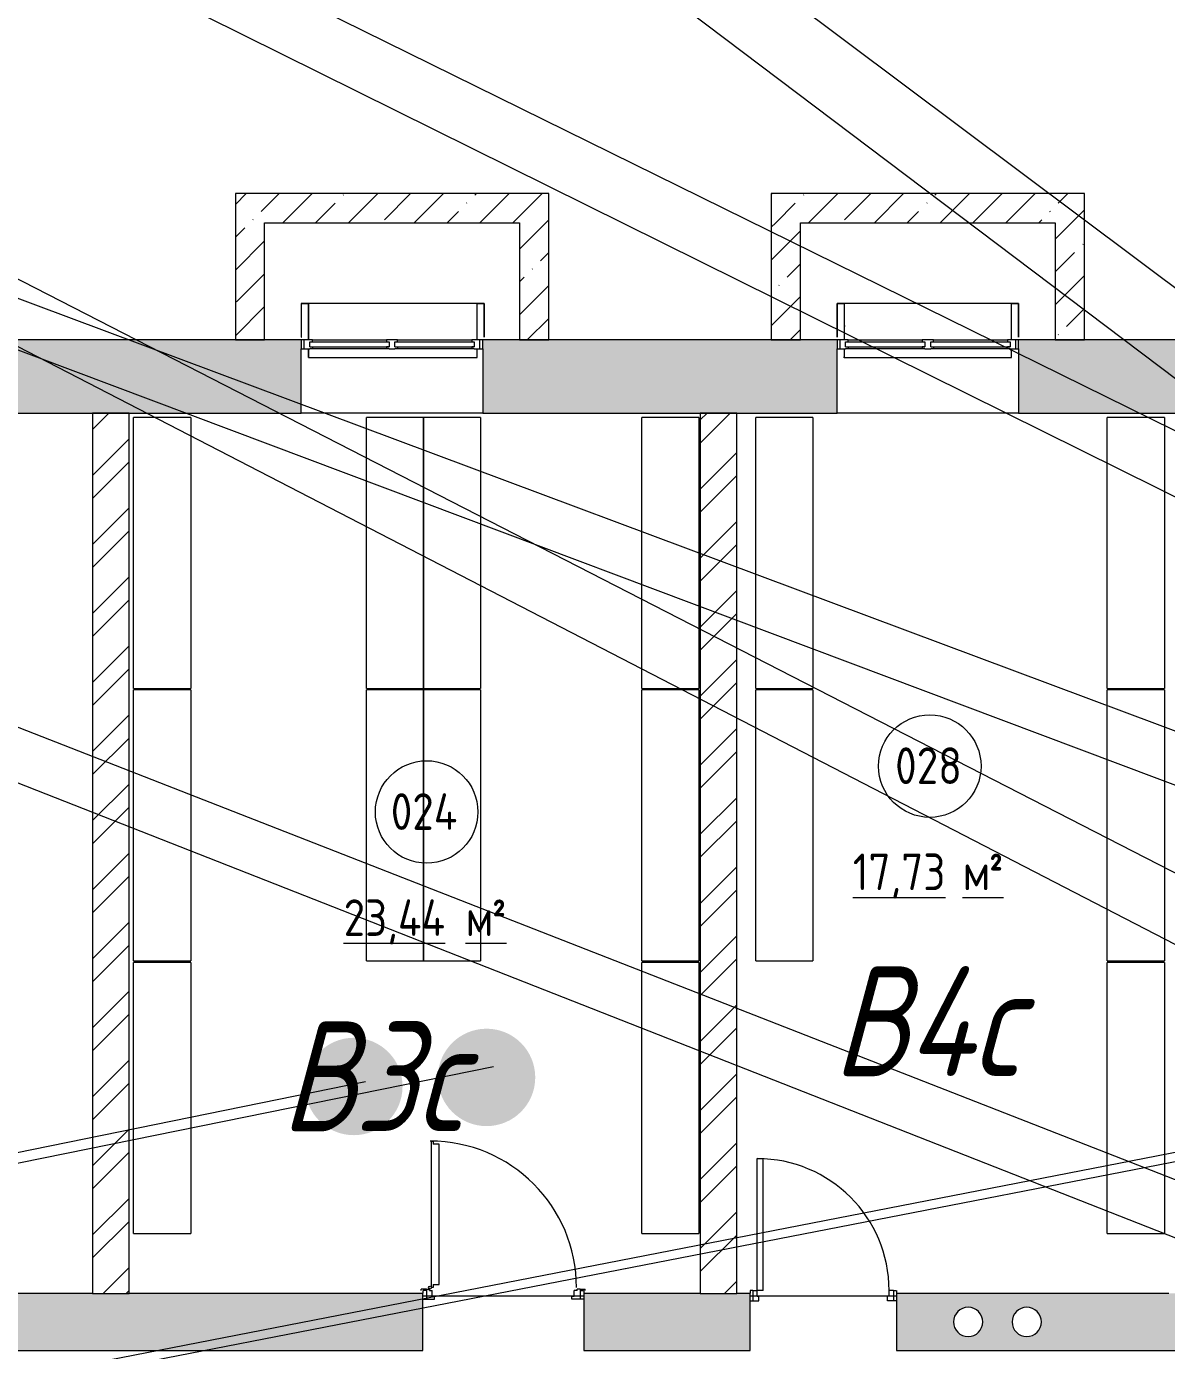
# Model space of a CAD drawing. Header units: millimetres. Extents: x -515342 to 330399, y -224905 to 507333.
# Drawn here: x -312460 to -304673, y -176269 to -167229 of the extents above; entities that cross this region are included whole.
import ezdxf

# ---------------------------------------------------------------- set-up
doc = ezdxf.new("R2010")
doc.units = ezdxf.units.MM
doc.linetypes.add('ASVP_Невидимые', pattern=[5, 3, -2])
doc.layers.get('0').update_dxf_attribs({"lineweight": 0})
for name, color, linetype, lineweight in [('_ Окна', 7, 'Continuous', 0), ('Витраж', 7, 'Continuous', 0), ('Двери', 7, 'Continuous', 0), ('Марки помещений', 7, 'Continuous', 0), ('Мебель', 7, 'Continuous', 0), ('Окна', 7, 'Continuous', 0), ('Перекрытие', 7, 'Continuous', 0), ('Стены внутренние', 7, 'Continuous', 0), ('Стены несущие', 7, 'Continuous', 0), ('Стены перегородки', 7, 'Continuous', 0), ('Стены штриховка', 7, 'Continuous', 0), ('экспертиза ДУ', 1, 'Continuous', 0), ('экспертиза категории', 1, 'Continuous', 0)]:
    doc.layers.add(name, color=color, linetype=linetype, lineweight=lineweight)
doc.styles.add('GOST Common_1', font='', dxfattribs={"width": 0.9, "height": 250})
doc.styles.add('GOST Common_2', font='', dxfattribs={"width": 0.9, "height": 250})
doc.styles.add('mytext', font='isocpeur.ttf', dxfattribs={"width": 0.8, "oblique": 14.999978})
doc.styles.get('GOST Common_1').set_extended_font_data('GOST Common')
doc.styles.get('GOST Common_2').set_extended_font_data('GOST Common')
pattern_1 = [(45, (-373662.94, -185274.45), (-224.5064, 224.5064), []), (45, (-373438.43, -185274.45), (-224.5064, 224.5064), [396.875, -79.375, 3.353, -76.022])]
pattern_2 = [(45, (-373662.94, -185274.45), (-235.7317, 235.7317), []), (45, (-373505.78, -185274.45), (-235.7317, 235.7317), [])]

# ---------------------------------------------------------------- blocks, each defined once
blk = doc.blocks.new('Окно_ПВХ_2Створки - АР_Окно_ОП_1200_h_х1300_2ст-10166593-О_АР_П_-1_-3_000_План -1 этажа')
at = {"layer": '_ Окна'}
for p, q in [((-544, 250), (-620, 250)), ((-620, 250), (-620, 190)), ((-620, 190), (-562, 190)), ((-600, 190), (-600, 250)), ((-562, 204), (-562, 236)), ((-562, 236), (-544, 236)), ((-562, 204), (-20, 204)), ((-562, 204), (-544, 204)), ((-544, 190), (-562, 190)), ((-544, 236), (-544, 250)), ((-544, 236), (-38, 236)), ((-544, 204), (-544, 190)), ((38, 250), (-38, 250)), ((-38, 250), (-38, 236)), ((-38, 236), (-20, 236)), ((-38, 204), (-38, 190)), ((-20, 204), (-38, 204)), ((-20, 190), (-38, 190)), ((-20, 236), (-20, 204)), ((-20, 190), (20, 190)), ((20, 204), (20, 236)), ((20, 236), (38, 236)), ((20, 204), (562, 204)), ((20, 204), (38, 204)), ((38, 190), (20, 190)), ((38, 236), (38, 250)), ((38, 236), (544, 236)), ((38, 204), (38, 190)), ((544, 250), (544, 236)), ((620, 250), (544, 250)), ((544, 236), (562, 236)), ((544, 204), (544, 190)), ((562, 204), (544, 204)), ((562, 190), (544, 190)), ((562, 236), (562, 204)), ((562, 190), (620, 190)), ((600, 190), (600, 250)), ((620, 190), (620, 250))]:
    blk.add_line(p, q, dxfattribs=at)
at = {"layer": 'Окна'}
for p, q in [((-544, 250), (-38, 250)), ((-38, 190), (-544, 190)), ((38, 250), (544, 250)), ((544, 190), (38, 190))]:
    blk.add_line(p, q, dxfattribs=at)
blk = doc.blocks.new('Прямоугольный импост - АР_Откос_Металлический_50х370 Серый Левый-10167541-О_АР_П_-1_-3_000_План -1 этажа')
at = {"layer": 'Витраж'}
for p, q in [((64279.9, 16154), (63129.9, 16154)), ((63129.9, 15784), (64279.9, 15784))]:
    blk.add_line(p, q, dxfattribs=at)
blk = doc.blocks.new('Прямоугольный импост - АР_Откос_Металлический_50х330 Серый Правый-V19-О_АР_П_-1_-3_000_План -1 этажа')
at = {"layer": 'Витраж'}
h = blk.add_hatch(dxfattribs=at)
h.set_pattern_fill('FP_30', color=256, style=0, pattern_type=2)
h.set_pattern_definition([(315, (-64329.9, 16114), (106.06602, 106.06602), [])])
h.paths.add_polyline_path([(-50, 330), (-49, 330), (-50, 269)])
h.paths.add_polyline_path([(-50, 209), (-49, 209), (-49, -39), (-1, -39), (0, -40), (-50, -40)])
at = {"layer": 'Витраж', "lineweight": 18}
for p, q in [((-50, 269), (-50, 330)), ((-50, 330), (-49, 330)), ((-49, 330), (-49, 269)), ((-50, -40), (-50, 209)), ((-49, 209), (-49, -39)), ((-1, -39), (-1, 190)), ((-1, 190), (0, 190)), ((0, 190), (0, -40)), ((0, -40), (-50, -40)), ((-49, -39), (-1, -39))]:
    blk.add_line(p, q, dxfattribs=at)
blk = doc.blocks.new('Прямоугольный импост - АР_Откос_Металлический_50х370 Серый Левый-V20-О_АР_П_-1_-3_000_План -1 этажа')
at = {"layer": 'Витраж'}
h = blk.add_hatch(dxfattribs=at)
h.set_pattern_fill('FP_31', color=256, style=0, pattern_type=2)
h.set_pattern_definition([(225, (63079.9, 16114), (106.066, -106.066), [])])
h.paths.add_polyline_path([(-49, 330), (-50, 330), (-49, 269)])
h.paths.add_polyline_path([(-50, 209), (-50, -40), (0, -40), (-1, -39), (-49, -39), (-49.7, 209)])
at = {"layer": 'Витраж', "lineweight": 18}
for p, q in [((-50, 330), (-50, 269)), ((-49, 330), (-50, 330)), ((-49, 269), (-49, 330)), ((-50, 209), (-50, -40)), ((-49, -39), (-49, 209)), ((0, 190), (-1, 190)), ((-1, 190), (-1, -39)), ((0, -40), (0, 190)), ((-50, -40), (0, -40)), ((-1, -39), (-49, -39))]:
    blk.add_line(p, q, dxfattribs=at)
blk = doc.blocks.new('Прямоугольный импост - АР_Откос_Металлический_50х370 Серый Левый-10167312-О_АР_П_-1_-3_000_План -1 этажа')
at = {"layer": 'Витраж'}
for p, q in [((18798.1, 2596), (17658.1, 2596)), ((17658.1, 2226), (18798.1, 2226))]:
    blk.add_line(p, q, dxfattribs=at)
blk = doc.blocks.new('Прямоугольный импост - АР_Откос_Металлический_50х330 Серый Правый-V21-О_АР_П_-1_-3_000_План -1 этажа')
at = {"layer": 'Витраж'}
h = blk.add_hatch(dxfattribs=at)
h.set_pattern_fill('FP_32', color=256, style=0, pattern_type=2)
h.set_pattern_definition([(315, (-67979.9, 16114), (106.06602, 106.06602), [])])
h.paths.add_polyline_path([(-50, 330), (-49, 330), (-50, 269)])
h.paths.add_polyline_path([(-50, 209), (-49, 209), (-49, -39), (-1, -39), (0, -40), (-50, -40)])
at = {"layer": 'Витраж', "lineweight": 18}
for p, q in [((-50, 269), (-50, 330)), ((-50, 330), (-49, 330)), ((-49, 330), (-49, 269)), ((-50, -40), (-50, 209)), ((-49, 209), (-49, -39)), ((-1, -39), (-1, 190)), ((-1, 190), (0, 190)), ((0, 190), (0, -40)), ((0, -40), (-50, -40)), ((-49, -39), (-1, -39))]:
    blk.add_line(p, q, dxfattribs=at)
blk = doc.blocks.new('Прямоугольный импост - АР_Откос_Металлический_50х370 Серый Левый-V22-О_АР_П_-1_-3_000_План -1 этажа')
at = {"layer": 'Витраж'}
h = blk.add_hatch(dxfattribs=at)
h.set_pattern_fill('FP_33', color=256, style=0, pattern_type=2)
h.set_pattern_definition([(225, (66739.9, 16114), (106.06602, -106.06602), [])])
h.paths.add_polyline_path([(-49, 330), (-50, 330), (-49, 269)])
h.paths.add_polyline_path([(-50, 209), (-50, -40), (0, -40), (-1, -39), (-49, -39), (-49.7, 209)])
at = {"layer": 'Витраж', "lineweight": 18}
for p, q in [((-50, 330), (-50, 269)), ((-49, 330), (-50, 330)), ((-49, 269), (-49, 330)), ((-50, 209), (-50, -40)), ((-49, -39), (-49, 209)), ((0, 190), (-1, 190)), ((-1, 190), (-1, -39)), ((0, -40), (0, 190)), ((-50, -40), (0, -40)), ((-1, -39), (-49, -39))]:
    blk.add_line(p, q, dxfattribs=at)
blk = doc.blocks.new('СД_Люблино_Фасады_rvt-1-О_АР_П_-1_-3_000_План -1 этажа')
at = {"layer": 'Стены внутренние'}
h = blk.add_hatch(dxfattribs=at)
h.set_pattern_fill('FP_1', color=256, style=0, pattern_type=2)
h.set_pattern_definition([(45, (0, 0), (-224.5064, 224.5064), []), (45, (224.5, 0), (-224.5064, 224.5064), [396.875, -79.375, 3.353, -76.022])])
h.paths.add_polyline_path([(101935, 15405), (101935, 15905), (82614.9, 15905), (82614.9, 15405), (101545, 15405)])
h.paths.add_polyline_path([(81374.9, 15405), (81374.9, 15905), (75274.9, 15905), (75274.9, 15405), (80820.1, 15405)])
h.paths.add_polyline_path([(73790.4, 15405), (74034.9, 15405), (74034.9, 15905), (67979.9, 15905), (67979.9, 15405), (70321.1, 15405)])
h.paths.add_polyline_path([(66739.9, 15405), (66739.9, 15905), (64319.9, 15905), (64319.9, 15405), (66185.1, 15405)])
h.paths.add_polyline_path([(63079.9, 15405), (63079.9, 15905), (59834.9, 15905), (59834.9, 15405), (62525.1, 15405)])
h.paths.add_polyline_path([(58594.9, 15405), (58594.9, 15905), (56294.9, 15905), (56294.9, 15405), (58178.4, 15405)])
h.paths.add_polyline_path([(55054.9, 15405), (55054.9, 15905), (46676.4, 15905), (46676.4, 15405), (54709.1, 15405)])
h.paths.add_polyline_path([(45168.5, 15405), (45436.4, 15405), (45436.4, 15905), (34796.4, 15905), (34796.4, 15405), (45120, 15405)])
h.paths.add_polyline_path([(33556.4, 15405), (33556.4, 15905), (27516.4, 15905), (27516.4, 15405), (33475, 15405)])
h.paths.add_polyline_path([(26141.7, 15405), (26276.4, 15405), (26276.4, 15905), (20376.4, 15905), (20376.4, 15405), (26087.2, 15405)])
h.paths.add_polyline_path([(19136.4, 15405), (19136.4, 15905), (6136.4, 15905), (6136.4, 15405), (18755, 15405)])
h.paths.add_polyline_path([(4896.4, 15405), (4896.4, 15905), (2925, 15905), (2925, 15405), (4735, 15405)])
h.paths.add_polyline_path([(1375, 15405), (1375, 15905), (-305, 15905), (-305, 15405), (934.6, 15405)])
for p, q in [((64319.9, 15405), (63079.9, 15405)), ((67979.9, 15405), (66739.9, 15405))]:
    blk.add_line(p, q, dxfattribs=at)
at = {"layer": 'Стены несущие'}
for p, q in [((63079.9, 15905), (59834.9, 15905)), ((63079.9, 15405), (63079.9, 15845)), ((66739.9, 15905), (64319.9, 15905)), ((64319.9, 15845), (64319.9, 15405)), ((66739.9, 15405), (66739.9, 15845)), ((74034.9, 15905), (67979.9, 15905)), ((67979.9, 15845), (67979.9, 15405)), ((59834.9, 15405), (63079.9, 15405)), ((64319.9, 15405), (66739.9, 15405)), ((67979.9, 15405), (74034.9, 15405))]:
    blk.add_line(p, q, dxfattribs=at)
at = {"layer": 'Витраж', "lineweight": 9, "rotation": 180}
for name, p in [('Прямоугольный импост - АР_Откос_Металлический_50х370 Серый Левый-V20-О_АР_П_-1_-3_000_План -1 этажа', (63079.9, 16114)), ('Прямоугольный импост - АР_Откос_Металлический_50х370 Серый Левый-V22-О_АР_П_-1_-3_000_План -1 этажа', (66739.9, 16114)), ('Прямоугольный импост - АР_Откос_Металлический_50х370 Серый Левый-10167312-О_АР_П_-1_-3_000_План -1 этажа', (85588, 18380))]:
    blk.add_blockref(name, p, dxfattribs=at)
at = {"layer": 'Витраж', "lineweight": 9}
blk.add_blockref('Прямоугольный импост - АР_Откос_Металлический_50х370 Серый Левый-10167541-О_АР_П_-1_-3_000_План -1 этажа', (0, 0), dxfattribs=at)
at = {"layer": 'Витраж', "lineweight": 9, "extrusion": (0, 0, -1), "rotation": 180}
for name, p in [('Прямоугольный импост - АР_Откос_Металлический_50х330 Серый Правый-V19-О_АР_П_-1_-3_000_План -1 этажа', (-64329.9, 16114)), ('Прямоугольный импост - АР_Откос_Металлический_50х330 Серый Правый-V21-О_АР_П_-1_-3_000_План -1 этажа', (-67979.9, 16114))]:
    blk.add_blockref(name, p, dxfattribs=at)
at = {"layer": 'Окна', "lineweight": 9}
for p in [(63699.9, 15655), (67359.9, 15655)]:
    blk.add_blockref('Окно_ПВХ_2Створки - АР_Окно_ОП_1200_h_х1300_2ст-10166593-О_АР_П_-1_-3_000_План -1 этажа', p, dxfattribs=at)
blk = doc.blocks.new('Дверь_Стальная_Противопожарная_1 полотно - АР_Дверь_EI30_1050х2080h_коробка__Г_Пр-10460235-О_АР_П_-1_-3_000_План -1 этажа')
at = {"layer": 'Двери', "lineweight": 18}
for p, q in [((-490, 235), (-490, 1235)), ((-490, 1235), (-480, 1235)), ((-480, 1235), (-480, 1215)), ((-439, 1215), (-480, 1215)), ((-439, 255), (-439, 1215)), ((-560, 215), (-560, 225)), ((-525, 225), (-560, 225)), ((-525, 225), (-505, 225)), ((-525, 225), (-525, 155)), ((-505, 215), (-505, 225)), ((-505, 215), (-485, 215)), ((-480, 235), (-490, 235)), ((-485, 174), (-485, 215)), ((-480, 255), (-480, 235)), ((-480, 255), (-439, 255)), ((505, 215), (485, 215)), ((485, 174), (485, 215)), ((525, 225), (505, 225)), ((505, 215), (505, 225)), ((525, 225), (525, 155)), ((525, 225), (560, 225)), ((560, 215), (560, 225)), ((-525, 155), (-469, 155)), ((-485, 174), (-469, 174)), ((-469, 155), (-469, 174)), ((485, 174), (469, 174)), ((469, 155), (469, 174)), ((525, 155), (469, 155))]:
    blk.add_line(p, q, dxfattribs=at)
at = {"layer": 'Двери', "linetype": 'ASVP_Невидимые', "lineweight": 18}
for p, q in [((-550, 215), (-550, 195)), ((-525, 215), (-550, 215)), ((525, 215), (550, 215)), ((550, 215), (550, 195)), ((-550, 155), (-525, 155)), ((550, 155), (525, 155))]:
    blk.add_line(p, q, dxfattribs=at)
at = {"layer": 'Двери', "lineweight": 18}
blk.add_circle((-500, 235), 10, dxfattribs=at)
blk.add_arc((-500, 235), 1000, 0, 90, dxfattribs=at)
blk = doc.blocks.new('Дверь_Деревянная_1 полотно - АР_Дверь_Межкомнатная_900х2000h_полотно__Г_Пр-9315596-О_АР_П_-1_-3_000_План -1 этажа')
at = {"layer": 'Двери', "lineweight": 18}
for p, q in [((-450, 215), (-450, 1115)), ((-450, 1115), (-410, 1115)), ((-410, 215), (-410, 1115)), ((-480, 215), (-450, 215)), ((-480, 215), (-480, 145)), ((-450, 175), (-450, 215)), ((-410, 215), (-450, 215)), ((480, 215), (450, 215)), ((450, 175), (450, 215)), ((480, 215), (480, 145)), ((-480, 145), (-440, 145)), ((-450, 175), (-440, 175)), ((-440, 145), (-440, 175)), ((450, 175), (440, 175)), ((440, 145), (440, 175)), ((480, 145), (440, 145))]:
    blk.add_line(p, q, dxfattribs=at)
at = {"layer": 'Двери', "linetype": 'ASVP_Невидимые', "lineweight": 18}
for p, q in [((-500, 215), (-500, 195)), ((-480, 215), (-500, 215)), ((480, 215), (500, 215)), ((500, 215), (500, 195)), ((-500, 145), (-480, 145)), ((500, 145), (480, 145))]:
    blk.add_line(p, q, dxfattribs=at)
at = {"layer": 'Двери', "lineweight": 18}
blk.add_arc((-450, 215), 900, 0, 90, dxfattribs=at)
blk = doc.blocks.new('Shelf _1_ - 1850 x 1850 x 390mm-9691389-О_АР_П_-1_-3_000_План -1 этажа')
at = {"layer": 'Мебель'}
for p, q in [((-677.9, 124.9), (1172.1, 124.9)), ((-677.9, 124.9), (-677.9, -265.1)), ((1172.1, -265.1), (1172.1, 124.9)), ((1172.1, -265.1), (-677.9, -265.1))]:
    blk.add_line(p, q, dxfattribs=at)
blk = doc.blocks.new('Shelf _1_ - 1850 x 1850 x 390mm-9875054-О_АР_П_-1_-3_000_План -1 этажа')
at = {"layer": 'Мебель'}
for p, q in [((-677.9, 265.1), (1172.1, 265.1)), ((-677.9, 265.1), (-677.9, -124.9)), ((1172.1, -124.9), (1172.1, 265.1)), ((1172.1, -124.9), (-677.9, -124.9))]:
    blk.add_line(p, q, dxfattribs=at)
blk = doc.blocks.new('ASVP_Марка_Помещение_ДваЗначения - Номер Площадь-685795-О_АР_П_-1_-3_000_План -1 этажа')
at = {"layer": 'Марки помещений'}
blk.add_circle((0, 0), 3.5, dxfattribs=at)

msp = doc.modelspace()

# ---------------------------------------------------------------- hatches: boundary and pattern name
at = {"layer": 'Стены внутренние'}
h = msp.add_hatch(dxfattribs=at)
h.set_pattern_fill('FP_1', color=256, style=0, pattern_type=2)
h.set_pattern_definition(pattern_1)
h.paths.add_polyline_path([(-309093.0295, -168569.4503), (-309093.0295, -168369.4503), (-311033.0295, -168369.4503), (-311033.0295, -168569.4503), (-309413.1778, -168569.4503)])
h = msp.add_hatch(dxfattribs=at)
h.set_pattern_fill('FP_1', color=256, style=0, pattern_type=2)
h.set_pattern_definition(pattern_1)
h.paths.add_polyline_path([(-308893.0295, -169369.4503), (-308893.0295, -168369.4503), (-309093.0295, -168369.4503), (-309093.0295, -169369.4503)])
h = msp.add_hatch(dxfattribs=at)
h.set_pattern_fill('FP_1', color=256, style=0, pattern_type=2)
h.set_pattern_definition(pattern_1)
h.paths.add_polyline_path([(-305433.0295, -168569.4503), (-305433.0295, -168369.4503), (-307373.0295, -168369.4503), (-307373.0295, -168569.4503), (-305943.8565, -168569.4503)])
h = msp.add_hatch(dxfattribs=at)
h.set_pattern_fill('FP_1', color=256, style=0, pattern_type=2)
h.set_pattern_definition(pattern_1)
h.paths.add_polyline_path([(-305233.0295, -169369.4503), (-305233.0295, -168369.4503), (-305433.0295, -168369.4503), (-305433.0295, -169369.4503)])
h = msp.add_hatch(dxfattribs=at)
h.set_pattern_fill('FP_1', color=256, style=0, pattern_type=2)
h.set_pattern_definition(pattern_1)
h.paths.add_polyline_path([(-310833.0295, -169369.4503), (-310833.0295, -168569.4503), (-311033.0295, -168569.4503), (-311033.0295, -169369.4503)])
h = msp.add_hatch(dxfattribs=at)
h.set_pattern_fill('FP_1', color=256, style=0, pattern_type=2)
h.set_pattern_definition(pattern_1)
h.paths.add_polyline_path([(-307173.0295, -169369.4503), (-307173.0295, -168569.4503), (-307373.0295, -168569.4503), (-307373.0295, -169369.4503)])
h = msp.add_hatch(dxfattribs=at)
h.set_pattern_fill('FP_2', color=256, style=0, pattern_type=2)
h.set_pattern_definition(pattern_2)
h.paths.add_polyline_path([(-311757.9357, -175879.4503), (-311757.9357, -169869.4503), (-312007.9357, -169869.4503), (-312007.9357, -175879.4503)])
h = msp.add_hatch(dxfattribs=at)
h.set_pattern_fill('FP_2', color=256, style=0, pattern_type=2)
h.set_pattern_definition(pattern_2)
h.paths.add_polyline_path([(-307857.9357, -175879.4503), (-307607.9357, -175879.4503), (-307607.9357, -169869.4503), (-307857.9357, -169869.4503), (-307857.9357, -175259.2003)])
h = msp.add_hatch(dxfattribs=at)
h.set_pattern_fill('FP_1', color=256, style=0, pattern_type=2)
h.set_pattern_definition(pattern_1)
h.paths.add_polyline_path([(-272227.9357, -176269.4503), (-272227.9357, -175879.4503), (-279537.9357, -175879.4503), (-279537.9357, -176269.4503), (-272985.3042, -176269.4503)])
h.paths.add_polyline_path([(-280637.9357, -176269.4503), (-280637.9357, -175879.4503), (-292817.9357, -175879.4503), (-292817.9357, -176269.4503), (-280791.2771, -176269.4503)])
h.paths.add_polyline_path([(-293917.9357, -176269.4503), (-293917.9357, -175879.4503), (-302182.9357, -175879.4503), (-302182.9357, -176269.4503), (-296403.223, -176269.4503)])
h.paths.add_polyline_path([(-303341.8656, -176269.4503), (-303282.9357, -176269.4503), (-303282.9357, -175879.4503), (-306517.9357, -175879.4503), (-306517.9357, -176269.4503), (-304209.1959, -176269.4503)])
h.paths.add_polyline_path([(-307517.9357, -176269.4503), (-307517.9357, -175879.4503), (-308652.9357, -175879.4503), (-308652.9357, -176269.4503), (-308545.8475, -176269.4503)])
h.paths.add_polyline_path([(-309752.9357, -176269.4503), (-309752.9357, -175879.4503), (-314067.9357, -175879.4503), (-314067.9357, -176269.4503), (-310280.5081, -176269.4503)])
h.paths.add_polyline_path([(-315484.4901, -176269.4503), (-315167.9357, -176269.4503), (-315167.9357, -175879.4503), (-318007.9357, -175879.4503), (-318007.9357, -176269.4503), (-317217.9357, -176269.4503)])
h.paths.add_polyline_path([(-272845.3005, -176172.9311), (-272877.9357, -176161.0529), (-272904.5401, -176138.7291), (-272921.9049, -176108.6524), (-272927.9357, -176074.4503), (-272921.9049, -176040.2483), (-272904.5401, -176010.1716), (-272877.9357, -175987.8478), (-272845.3005, -175975.9696), (-272810.5709, -175975.9696), (-272777.9357, -175987.8478), (-272751.3312, -176010.1716), (-272733.9664, -176040.2483), (-272727.9357, -176074.4503), (-272734.8252, -176110.1398), (-272751.3312, -176138.7291), (-272777.9357, -176161.0529), (-272810.5709, -176172.9311)])
h.paths.add_polyline_path([(-272410.5709, -176172.9311), (-272445.3005, -176172.9311), (-272477.9357, -176161.0529), (-272504.5401, -176138.7291), (-272521.9049, -176108.6524), (-272527.9357, -176074.4503), (-272521.9049, -176040.2483), (-272504.5401, -176010.1716), (-272477.9357, -175987.8478), (-272445.3005, -175975.9696), (-272410.5709, -175975.9696), (-272377.9357, -175987.8478), (-272351.3312, -176010.1716), (-272333.9664, -176040.2483), (-272327.9357, -176074.4503), (-272334.8252, -176110.1398), (-272351.3312, -176138.7291), (-272377.9357, -176161.0529)])
h.paths.add_polyline_path([(-276045.3005, -176172.9311), (-276077.9357, -176161.0529), (-276104.5401, -176138.7291), (-276121.9049, -176108.6524), (-276127.9357, -176074.4503), (-276121.9049, -176040.2483), (-276104.5401, -176010.1716), (-276077.9357, -175987.8478), (-276045.3005, -175975.9696), (-276010.5709, -175975.9696), (-275977.9357, -175987.8478), (-275951.3312, -176010.1716), (-275933.9664, -176040.2483), (-275927.9357, -176074.4503), (-275934.8252, -176110.1398), (-275951.3312, -176138.7291), (-275977.9357, -176161.0529), (-276010.5709, -176172.9311)])
h.paths.add_polyline_path([(-275610.5709, -176172.9311), (-275645.3005, -176172.9311), (-275677.9357, -176161.0529), (-275704.5401, -176138.7291), (-275721.9049, -176108.6524), (-275727.9357, -176074.4503), (-275721.9049, -176040.2483), (-275704.5401, -176010.1716), (-275677.9357, -175987.8478), (-275645.3005, -175975.9696), (-275610.5709, -175975.9696), (-275577.9357, -175987.8478), (-275551.3312, -176010.1716), (-275533.9664, -176040.2483), (-275527.9357, -176074.4503), (-275533.9664, -176108.6524), (-275551.3312, -176138.7291), (-275577.9357, -176161.0529), (-275587.2952, -176164.4595)])
h.paths.add_polyline_path([(-283610.5709, -176172.9311), (-283645.3005, -176172.9311), (-283677.9357, -176161.0529), (-283704.5401, -176138.7291), (-283721.9049, -176108.6524), (-283727.9357, -176074.4503), (-283721.9049, -176040.2483), (-283704.5401, -176010.1716), (-283677.9357, -175987.8478), (-283645.3005, -175975.9696), (-283610.5709, -175975.9696), (-283577.9357, -175987.8478), (-283551.3312, -176010.1716), (-283533.9664, -176040.2483), (-283527.9357, -176074.4503), (-283534.8252, -176110.1398), (-283551.3312, -176138.7291), (-283577.9357, -176161.0529)])
h.paths.add_polyline_path([(-283245.3005, -176172.9311), (-283277.9357, -176161.0529), (-283304.5401, -176138.7291), (-283321.9049, -176108.6524), (-283327.9357, -176074.4503), (-283321.9049, -176040.2483), (-283304.5401, -176010.1716), (-283277.9357, -175987.8478), (-283245.3005, -175975.9696), (-283210.5709, -175975.9696), (-283177.9357, -175987.8478), (-283151.3312, -176010.1716), (-283133.9664, -176040.2483), (-283127.9357, -176074.4503), (-283134.8252, -176110.1398), (-283151.3312, -176138.7291), (-283177.9357, -176161.0529), (-283210.5709, -176172.9311)])
h.paths.add_polyline_path([(-282810.5709, -176172.9311), (-282845.3005, -176172.9311), (-282877.9357, -176161.0529), (-282904.5401, -176138.7291), (-282921.9049, -176108.6524), (-282927.9357, -176074.4503), (-282921.9049, -176040.2483), (-282904.5401, -176010.1716), (-282877.9357, -175987.8478), (-282845.3005, -175975.9696), (-282810.5709, -175975.9696), (-282777.9357, -175987.8478), (-282751.3312, -176010.1716), (-282733.9664, -176040.2483), (-282727.9357, -176074.4503), (-282734.8252, -176110.1398), (-282751.3312, -176138.7291), (-282777.9357, -176161.0529)])
h.paths.add_polyline_path([(-290010.5709, -176172.9311), (-290045.3005, -176172.9311), (-290077.9357, -176161.0529), (-290104.5401, -176138.7291), (-290121.9049, -176108.6524), (-290127.9357, -176074.4503), (-290121.9049, -176040.2483), (-290104.5401, -176010.1716), (-290077.9357, -175987.8478), (-290045.3005, -175975.9696), (-290010.5709, -175975.9696), (-289977.9357, -175987.8478), (-289951.3312, -176010.1716), (-289933.9664, -176040.2483), (-289927.9357, -176074.4503), (-289933.9664, -176108.6524), (-289951.3312, -176138.7291), (-289977.9357, -176161.0529)])
h.paths.add_polyline_path([(-290445.3005, -176172.9311), (-290477.9357, -176161.0529), (-290504.5401, -176138.7291), (-290521.9049, -176108.6524), (-290527.9357, -176074.4503), (-290521.9049, -176040.2483), (-290504.5401, -176010.1716), (-290477.9357, -175987.8478), (-290445.3005, -175975.9696), (-290410.5709, -175975.9696), (-290377.9357, -175987.8478), (-290351.3312, -176010.1716), (-290333.9664, -176040.2483), (-290327.9357, -176074.4503), (-290333.9664, -176108.6524), (-290351.3312, -176138.7291), (-290377.9357, -176161.0529), (-290410.5709, -176172.9311)])
h.paths.add_polyline_path([(-297645.3005, -176172.9311), (-297677.9357, -176161.0529), (-297704.5401, -176138.7291), (-297721.9049, -176108.6524), (-297727.9357, -176074.4503), (-297721.9049, -176040.2483), (-297704.2185, -176009.9017), (-297677.9357, -175987.8478), (-297645.3005, -175975.9696), (-297610.5709, -175975.9696), (-297577.9357, -175987.8478), (-297551.3312, -176010.1716), (-297533.9664, -176040.2483), (-297527.9357, -176074.4503), (-297534.8252, -176110.1398), (-297551.3312, -176138.7291), (-297577.9357, -176161.0529), (-297610.5709, -176172.9311)])
h.paths.add_polyline_path([(-298445.3005, -176172.9311), (-298477.9357, -176161.0529), (-298504.5401, -176138.7291), (-298521.9049, -176108.6524), (-298527.9357, -176074.4503), (-298521.9049, -176040.2483), (-298504.5401, -176010.1716), (-298477.9357, -175987.8478), (-298445.3005, -175975.9696), (-298410.5709, -175975.9696), (-298377.9357, -175987.8478), (-298351.3312, -176010.1716), (-298333.9664, -176040.2483), (-298327.9357, -176074.4503), (-298334.8252, -176110.1398), (-298351.3312, -176138.7291), (-298377.9357, -176161.0529), (-298410.5709, -176172.9311)])
h.paths.add_polyline_path([(-298010.5709, -176172.9311), (-298045.3005, -176172.9311), (-298077.9357, -176161.0529), (-298104.5401, -176138.7291), (-298121.9049, -176108.6524), (-298127.9357, -176074.4503), (-298121.9049, -176040.2483), (-298104.5401, -176010.1716), (-298077.9357, -175987.8478), (-298045.3005, -175975.9696), (-298010.5709, -175975.9696), (-297977.9357, -175987.8478), (-297951.3312, -176010.1716), (-297933.9664, -176040.2483), (-297927.9357, -176074.4503), (-297934.8252, -176110.1398), (-297951.3312, -176138.7291), (-297977.9357, -176161.0529)])
h.paths.add_polyline_path([(-304410.5709, -176172.9311), (-304445.3005, -176172.9311), (-304477.9357, -176161.0529), (-304504.5401, -176138.7291), (-304521.9049, -176108.6524), (-304527.9357, -176074.4503), (-304521.9049, -176040.2483), (-304504.5401, -176010.1716), (-304477.9357, -175987.8478), (-304445.3005, -175975.9696), (-304410.5709, -175975.9696), (-304377.9357, -175987.8478), (-304351.3312, -176010.1716), (-304333.9664, -176040.2483), (-304327.9357, -176074.4503), (-304334.8252, -176110.1398), (-304351.3312, -176138.7291), (-304377.9357, -176161.0529)])
h.paths.add_polyline_path([(-304045.3005, -176172.9311), (-304077.9357, -176161.0529), (-304104.5401, -176138.7291), (-304121.9049, -176108.6524), (-304127.9357, -176074.4503), (-304121.9049, -176040.2483), (-304104.5401, -176010.1716), (-304077.9357, -175987.8478), (-304045.3005, -175975.9696), (-304010.5709, -175975.9696), (-303977.9357, -175987.8478), (-303951.3312, -176010.1716), (-303933.9664, -176040.2483), (-303927.9357, -176074.4503), (-303933.9664, -176108.6524), (-303951.3312, -176138.7291), (-303977.9357, -176161.0529), (-304010.5709, -176172.9311)])
h.paths.add_polyline_path([(-305645.3005, -176172.9311), (-305677.9357, -176161.0529), (-305704.5401, -176138.7291), (-305721.9049, -176108.6524), (-305727.9357, -176074.4503), (-305721.9049, -176040.2483), (-305704.5401, -176010.1716), (-305677.9357, -175987.8478), (-305645.3005, -175975.9696), (-305610.5709, -175975.9696), (-305577.9357, -175987.8478), (-305551.3312, -176010.1716), (-305533.9664, -176040.2483), (-305527.9357, -176074.4503), (-305533.9664, -176108.6524), (-305551.3312, -176138.7291), (-305577.9357, -176161.0529), (-305610.5709, -176172.9311)])
h.paths.add_polyline_path([(-306045.3005, -176172.9311), (-306077.9357, -176161.0529), (-306104.5401, -176138.7291), (-306121.9049, -176108.6524), (-306127.9357, -176074.4503), (-306121.9049, -176040.2483), (-306104.5401, -176010.1716), (-306077.9357, -175987.8478), (-306045.3005, -175975.9696), (-306010.5709, -175975.9696), (-305977.9357, -175987.8478), (-305951.3312, -176010.1716), (-305933.9664, -176040.2483), (-305927.9357, -176074.4503), (-305933.9664, -176108.6524), (-305951.3312, -176138.7291), (-305977.9357, -176161.0529), (-306010.5709, -176172.9311)])
at = {"layer": 'экспертиза ДУ', "lineweight": 0}
h = msp.add_hatch(color=30, dxfattribs=at)
edge = h.paths.add_edge_path()
edge.add_arc((-309317.3904, -174404.6828), 332.544, 0, 360)
h = msp.add_hatch(color=5, dxfattribs=at)
edge = h.paths.add_edge_path()
edge.add_arc((-310223.8113, -174466.6409), 332.544, 0, 360)

# ---------------------------------------------------------------- linework, layer by layer
at = {"layer": 'Перекрытие'}
for p, q in [((-308652.9357, -175899.4503), (-309752.9357, -175899.4503)), ((-306517.9357, -175899.4503), (-307517.9357, -175899.4503))]:
    msp.add_line(p, q, dxfattribs=at)
at = {"layer": 'Стены несущие'}
for p, q in [((-308893.0295, -168369.4503), (-311033.0295, -168369.4503)), ((-311033.0295, -168369.4503), (-311033.0295, -169369.4503)), ((-308893.0295, -169369.4503), (-308893.0295, -168369.4503)), ((-305233.0295, -168369.4503), (-307373.0295, -168369.4503)), ((-307373.0295, -168369.4503), (-307373.0295, -169369.4503)), ((-305233.0295, -169369.4503), (-305233.0295, -168369.4503)), ((-310833.0295, -168569.4503), (-309093.0295, -168569.4503)), ((-310833.0295, -169369.4503), (-310833.0295, -168569.4503)), ((-309093.0295, -168569.4503), (-309093.0295, -169369.4503)), ((-307173.0295, -168569.4503), (-305433.0295, -168569.4503)), ((-307173.0295, -169369.4503), (-307173.0295, -168569.4503)), ((-305433.0295, -168569.4503), (-305433.0295, -169369.4503)), ((-311033.0295, -169369.4503), (-310833.0295, -169369.4503)), ((-309093.0295, -169369.4503), (-308893.0295, -169369.4503)), ((-307373.0295, -169369.4503), (-307173.0295, -169369.4503)), ((-305433.0295, -169369.4503), (-305233.0295, -169369.4503)), ((-312007.9357, -175879.4503), (-314067.9357, -175879.4503)), ((-309752.9357, -175879.4503), (-311757.9357, -175879.4503)), ((-309752.9357, -176269.4503), (-309752.9357, -175879.4503)), ((-307857.9357, -175879.4503), (-308652.9357, -175879.4503)), ((-308652.9357, -175879.4503), (-308652.9357, -176269.4503)), ((-307517.9357, -175879.4503), (-307607.9357, -175879.4503)), ((-307517.9357, -176269.4503), (-307517.9357, -175879.4503)), ((-304657.9357, -175879.4503), (-306517.9357, -175879.4503)), ((-306517.9357, -175879.4503), (-306517.9357, -176269.4503)), ((-314067.9357, -176269.4503), (-309752.9357, -176269.4503)), ((-308652.9357, -176269.4503), (-307517.9357, -176269.4503)), ((-306517.9357, -176269.4503), (-303282.9357, -176269.4503))]:
    msp.add_line(p, q, dxfattribs=at)
for centre, start, end in [((-306027.9357, -176074.4503), 0, 180), ((-305627.9357, -176074.4503), 0, 180), ((-306027.9357, -176074.4503), 180, 0), ((-305627.9357, -176074.4503), 180, 0)]:
    msp.add_arc(centre, 100, start, end, dxfattribs=at)
at = {"layer": 'Стены перегородки'}
for p, q in [((-311757.9357, -169869.4503), (-312007.9357, -169869.4503)), ((-312007.9357, -169869.4503), (-312007.9357, -175879.4503)), ((-311757.9357, -175879.4503), (-311757.9357, -169869.4503)), ((-307607.9357, -169869.4503), (-307857.9357, -169869.4503)), ((-307857.9357, -169869.4503), (-307857.9357, -175879.4503)), ((-307607.9357, -175879.4503), (-307607.9357, -169869.4503))]:
    msp.add_line(p, q, dxfattribs=at)
at = {"layer": 'Стены штриховка'}
for p, q in [((-312007.9357, -175879.4503), (-311757.9357, -175879.4503)), ((-307857.9357, -175879.4503), (-307607.9357, -175879.4503))]:
    msp.add_line(p, q, dxfattribs=at)
at = {"layer": 'экспертиза ДУ'}
for points in [[(-293894.6209, -177727.2942), (-416102.3658, -85462.434), (-293061.9953, -177671.4386)], [(-285871.6546, -183175.6637), (-451869.8267, -97460.6135), (-284997.8289, -183073.596)], [(-300753.1676, -174231.6771), (-488305.5791, -210666.1805)], [(-309270.3976, -174331.5252), (-488305.5791, -210666.1805)], [(-488305.5791, -210666.1805), (-301626.9933, -174333.7448)], [(-488305.5791, -210666.1805), (-310144.2234, -174433.5929)]]:
    msp.add_lwpolyline(points, dxfattribs=at)
at = {"layer": 'экспертиза ДУ', "elevation": 0}
for points in [[(-278744.9576, -183262.5355), (-451869.8267, -97460.6135), (-277871.1319, -183160.4678)], [(-484408.3576, -104842.0369), (-282653.9914, -184129.4673)], [(-281780.1656, -184027.3996), (-484408.3576, -104842.0369)], [(-484408.3576, -104842.0369), (-274887.6548, -183580.3606)], [(-274013.829, -183478.2929), (-484408.3576, -104842.0369)]]:
    msp.add_lwpolyline(points, dxfattribs=at)

# ---------------------------------------------------------------- block references
msp.add_blockref('СД_Люблино_Фасады_rvt-1-О_АР_П_-1_-3_000_План -1 этажа', (-373662.9357, -185274.4503))
at = {"layer": 'Двери'}
for name, p in [('Дверь_Стальная_Противопожарная_1 полотно - АР_Дверь_EI30_1050х2080h_коробка__Г_Пр-10460235-О_АР_П_-1_-3_000_План -1 этажа', (-309202.9357, -176074.4503)), ('Дверь_Деревянная_1 полотно - АР_Дверь_Межкомнатная_900х2000h_полотно__Г_Пр-9315596-О_АР_П_-1_-3_000_План -1 этажа', (-307017.9357, -176074.4503))]:
    msp.add_blockref(name, p, dxfattribs=at)
at = {"layer": 'Марки помещений', "xscale": 99.99999999999993, "yscale": 99.99999999999993, "zscale": 99.99999999999993}
for p in [(-306290.1503, -172279.1707), (-309726.8073, -172592.3196)]:
    msp.add_blockref('ASVP_Марка_Помещение_ДваЗначения - Номер Площадь-685795-О_АР_П_-1_-3_000_План -1 этажа', p, dxfattribs=at)
at = {"layer": 'Мебель'}
for name, p, rotation in [('Shelf _1_ - 1850 x 1850 x 390mm-9875054-О_АР_П_-1_-3_000_План -1 этажа', (-311603.0439, -170577.3966), 269.9999999999999), ('Shelf _1_ - 1850 x 1850 x 390mm-9875054-О_АР_П_-1_-3_000_План -1 этажа', (-310013.0439, -170577.3966), 269.9999999999999), ('Shelf _1_ - 1850 x 1850 x 390mm-9691389-О_АР_П_-1_-3_000_План -1 этажа', (-309482.8274, -170577.3966), 270.0000000000001), ('Shelf _1_ - 1850 x 1850 x 390mm-9691389-О_АР_П_-1_-3_000_План -1 этажа', (-307992.8274, -170577.3966), 270.0000000000001), ('Shelf _1_ - 1850 x 1850 x 390mm-9875054-О_АР_П_-1_-3_000_План -1 этажа', (-307353.0439, -170577.3966), 269.9999999999999), ('Shelf _1_ - 1850 x 1850 x 390mm-9691389-О_АР_П_-1_-3_000_План -1 этажа', (-304812.8274, -170577.3966), 270.0000000000001), ('Shelf _1_ - 1850 x 1850 x 390mm-9875054-О_АР_П_-1_-3_000_План -1 этажа', (-311603.0439, -172437.3966), 269.9999999999999), ('Shelf _1_ - 1850 x 1850 x 390mm-9875054-О_АР_П_-1_-3_000_План -1 этажа', (-310013.0439, -172437.3966), 269.9999999999999), ('Shelf _1_ - 1850 x 1850 x 390mm-9691389-О_АР_П_-1_-3_000_План -1 этажа', (-309482.8274, -172437.3966), 270.0000000000001), ('Shelf _1_ - 1850 x 1850 x 390mm-9691389-О_АР_П_-1_-3_000_План -1 этажа', (-307992.8274, -172437.3966), 270.0000000000001), ('Shelf _1_ - 1850 x 1850 x 390mm-9875054-О_АР_П_-1_-3_000_План -1 этажа', (-307353.0439, -172437.3966), 269.9999999999999), ('Shelf _1_ - 1850 x 1850 x 390mm-9691389-О_АР_П_-1_-3_000_План -1 этажа', (-304812.8274, -172437.3966), 270.0000000000001), ('Shelf _1_ - 1850 x 1850 x 390mm-9875054-О_АР_П_-1_-3_000_План -1 этажа', (-311603.0439, -174297.3966), 269.9999999999999), ('Shelf _1_ - 1850 x 1850 x 390mm-9691389-О_АР_П_-1_-3_000_План -1 этажа', (-307992.8274, -174297.3966), 270.0000000000001), ('Shelf _1_ - 1850 x 1850 x 390mm-9691389-О_АР_П_-1_-3_000_План -1 этажа', (-304812.8274, -174297.3966), 270.0000000000001)]:
    msp.add_blockref(name, p, dxfattribs=dict(at, rotation=rotation))

# ---------------------------------------------------------------- texts
at = {"layer": 'Марки помещений', "char_height": 250, "attachment_point": 1}
for s, insert, width, style in [('028', (-306526.4076, -172151.4456), 584.430187, 'GOST Common_1'), ('024', (-309971.6146, -172464.5946), 606.07575, 'GOST Common_1'), ('\\L17,73 ', (-306815.7438, -172875.9761), 909.113625, 'GOST Common_1'), ('\\L\\fGOST Common|b0|i0|c238|p34|;\\W.9;\\L²', (-305887.0563, -172875.9761), 165.949312, 'GOST Common_2'), ('\\L\\fGOST Common|b0|i0|c204|p34|;\\W.9;\\Lм', (-306065.65, -172875.9761), 216.455625, 'GOST Common_1'), ('\\L23,44 ', (-310293.8008, -173189.1251), 1010.12625, 'GOST Common_1'), ('\\L\\fGOST Common|b0|i0|c238|p34|;\\W.9;\\L²', (-309281.7695, -173189.1251), 165.949312, 'GOST Common_2'), ('\\L\\fGOST Common|b0|i0|c204|p34|;\\W.9;\\Lм', (-309460.3633, -173189.1251), 216.455625, 'GOST Common_1')]:
    msp.add_mtext(s, dxfattribs=dict(at, insert=insert, width=width, style=style))
at = {"layer": 'экспертиза категории', "lineweight": 50, "char_height": 750, "attachment_point": 1, "style": 'mytext'}
for s, insert in [('В4с', (-306952.2702, -173646.4015)), ('В3с', (-310722.4241, -174022.4924))]:
    msp.add_mtext_dynamic_manual_height_columns(s, width=2459.427233, gutter_width=17359.7713, heights=[0], dxfattribs=dict(at, insert=insert))

doc.saveas('drawing.dxf')
